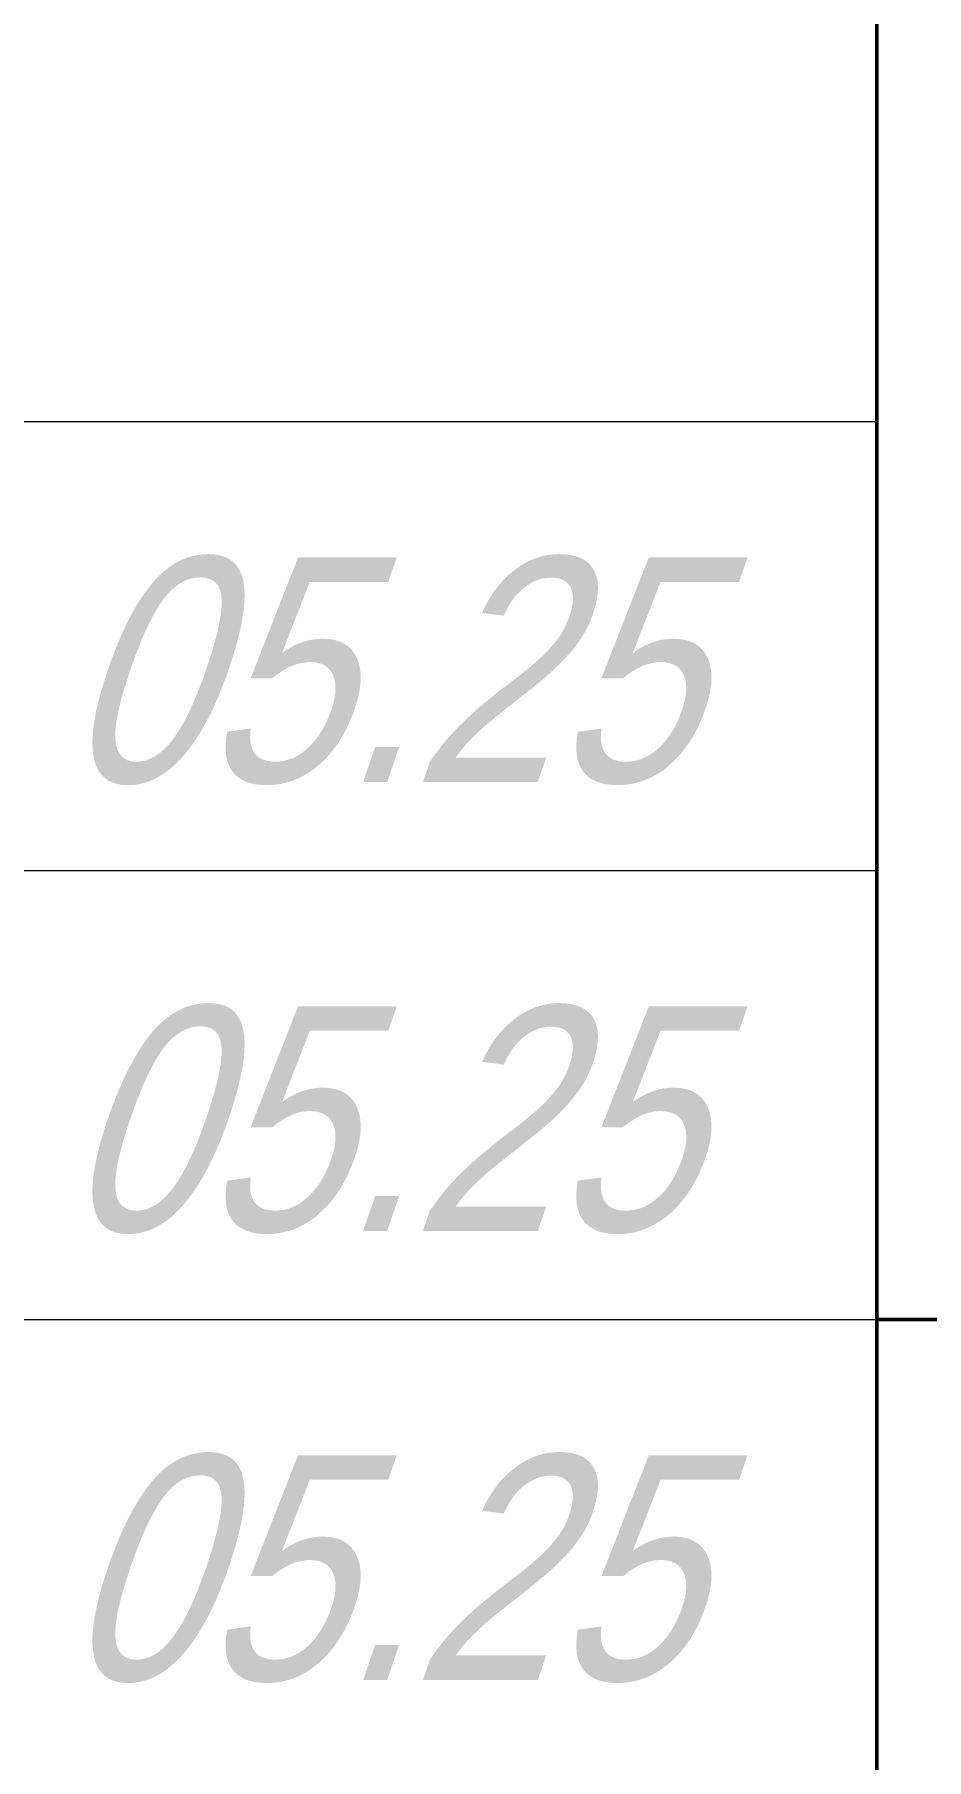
# Model space of a CAD drawing. Header units: millimetres. Extents: x 30169 to 203393, y 1026 to 13462.
# Drawn here: x 175575 to 175973, y 1630 to 2399 of the extents above; entities that cross this region are included whole.
import ezdxf
from ezdxf.enums import TextEntityAlignment as Align

# ---------------------------------------------------------------- set-up
doc = ezdxf.new("R2010")
doc.units = ezdxf.units.MM
doc.layers.add('STANDARD', color=18, linetype='Continuous', lineweight=25, true_color=0x000000)
doc.styles.add('ARIAL', font='arial.ttf')

# ---------------------------------------------------------------- blocks, each defined once
blk = doc.blocks.new('*U294')
at = {"layer": 'STANDARD', "color": 0, "linetype": 'Continuous', "lineweight": 50}
for p, q in [((-120, 55), (-120, 0)), ((-120, 15), (0, 15))]:
    blk.add_line(p, q, dxfattribs=at)
at = {"layer": 'STANDARD', "color": 0, "linetype": 'Continuous', "lineweight": 13}
for p, q in [((-185, 25), (-120, 25)), ((-185, 20), (-120, 20)), ((-185, 15), (-120, 15))]:
    blk.add_line(p, q, dxfattribs=at)
at = {"layer": 'STANDARD', "color": 0, "linetype": 'Continuous', "lineweight": 13, "style": 'ARIAL', "oblique": 19, "width": 0.804751}
for p, p2 in [((-129.106, 20.986), (-122.072, 20.986)), ((-129.106, 15.986), (-122.072, 15.986)), ((-129.106, 10.986), (-122.072, 10.986))]:
    blk.add_text('05.25', height=2.5, dxfattribs=at).set_placement(p, p2, align=Align.FIT)

msp = doc.modelspace()

# ---------------------------------------------------------------- block references
at = {"xscale": 40, "yscale": 40, "zscale": 40}
msp.add_blockref('*U294', (180750.86, 1226.39), dxfattribs=at)

doc.saveas('drawing.dxf')
